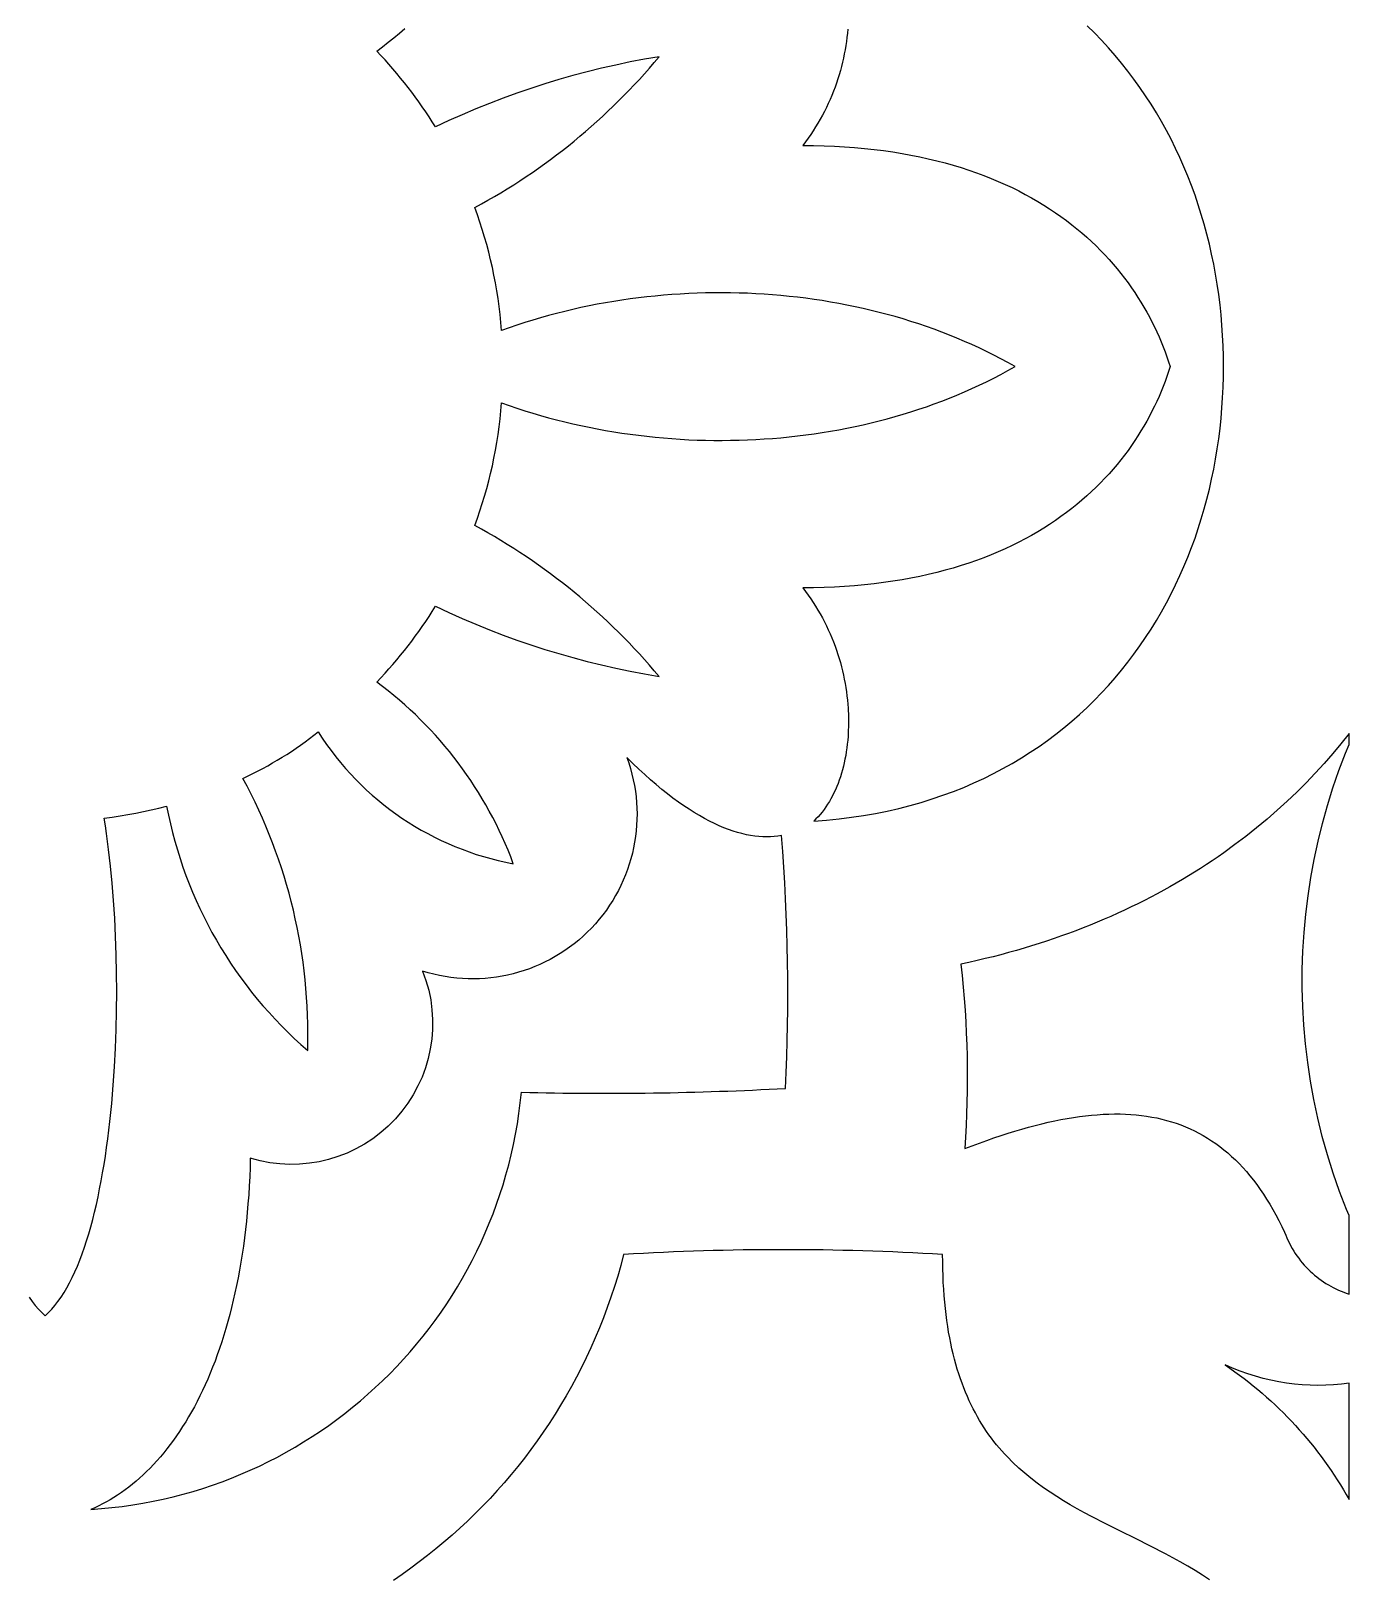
# Model space of a CAD drawing. Extents: x -4950 to -2150, y -1354 to 1346.
# Drawn here: x -2500.7 to -2349.8, y -1168.7 to -991.5 of the extents above; entities that cross this region are included whole.
import ezdxf

# ---------------------------------------------------------------- set-up
doc = ezdxf.new("R2010")
doc.units = 0
doc.layers.add('LAYER_1', color=18, linetype='CONTINUOUS')

msp = doc.modelspace()

# ---------------------------------------------------------------- linework, layer by layer
at = {"layer": 'LAYER_1'}
msp.add_lwpolyline([(-2407.22, -991.24), (-2407.27, -991.71), (-2407.32, -992.19), (-2407.38, -992.66), (-2407.46, -993.14), (-2407.54, -993.61), (-2407.63, -994.09), (-2407.73, -994.57), (-2407.84, -995.05), (-2407.95, -995.52), (-2408.08, -996), (-2408.22, -996.47), (-2408.37, -996.95), (-2408.53, -997.42), (-2408.69, -997.89), (-2408.87, -998.36), (-2409.06, -998.83), (-2409.25, -999.29), (-2409.46, -999.75), (-2409.67, -1000.21), (-2409.9, -1000.67), (-2410.14, -1001.12), (-2410.38, -1001.57), (-2410.64, -1002.01), (-2410.91, -1002.45), (-2411.18, -1002.88), (-2411.47, -1003.31), (-2411.77, -1003.73), (-2412.07, -1004.15), (-2412.39, -1004.56), (-2411.16, -1004.57), (-2409.95, -1004.6), (-2408.76, -1004.65), (-2407.59, -1004.71), (-2406.45, -1004.8), (-2405.32, -1004.9), (-2404.22, -1005.02), (-2403.13, -1005.16), (-2402.07, -1005.31), (-2401.02, -1005.48), (-2400, -1005.67), (-2398.99, -1005.87), (-2398.01, -1006.09), (-2397.04, -1006.32), (-2396.09, -1006.57), (-2395.17, -1006.83), (-2394.26, -1007.1), (-2393.37, -1007.39), (-2392.5, -1007.7), (-2391.65, -1008.01), (-2390.81, -1008.34), (-2390, -1008.68), (-2389.2, -1009.04), (-2388.42, -1009.4), (-2387.66, -1009.78), (-2386.92, -1010.17), (-2386.19, -1010.57), (-2385.48, -1010.98), (-2384.79, -1011.4), (-2384.12, -1011.83), (-2383.46, -1012.27), (-2382.82, -1012.71), (-2382.2, -1013.17), (-2381.59, -1013.64), (-2381, -1014.11), (-2380.43, -1014.59), (-2379.87, -1015.08), (-2379.33, -1015.58), (-2378.8, -1016.08), (-2378.29, -1016.59), (-2377.79, -1017.11), (-2377.31, -1017.63), (-2376.85, -1018.15), (-2376.4, -1018.69), (-2375.96, -1019.22), (-2375.54, -1019.76), (-2375.14, -1020.31), (-2374.75, -1020.86), (-2374.37, -1021.41), (-2374.01, -1021.97), (-2373.66, -1022.53), (-2373.32, -1023.09), (-2373, -1023.65), (-2372.69, -1024.21), (-2372.4, -1024.78), (-2372.12, -1025.35), (-2371.85, -1025.92), (-2371.59, -1026.49), (-2371.35, -1027.06), (-2371.12, -1027.62), (-2370.9, -1028.19), (-2370.7, -1028.76), (-2370.51, -1029.33), (-2370.33, -1029.89), (-2370.51, -1030.46), (-2370.7, -1031.02), (-2370.9, -1031.59), (-2371.12, -1032.16), (-2371.35, -1032.73), (-2371.59, -1033.3), (-2371.85, -1033.87), (-2372.12, -1034.44), (-2372.4, -1035), (-2372.69, -1035.57), (-2373, -1036.14), (-2373.32, -1036.7), (-2373.66, -1037.26), (-2374.01, -1037.82), (-2374.37, -1038.37), (-2374.75, -1038.93), (-2375.14, -1039.48), (-2375.54, -1040.02), (-2375.96, -1040.56), (-2376.4, -1041.1), (-2376.85, -1041.63), (-2377.31, -1042.16), (-2377.79, -1042.68), (-2378.29, -1043.2), (-2378.8, -1043.7), (-2379.33, -1044.21), (-2379.87, -1044.7), (-2380.43, -1045.19), (-2381, -1045.67), (-2381.59, -1046.15), (-2382.2, -1046.61), (-2382.82, -1047.07), (-2383.46, -1047.52), (-2384.12, -1047.96), (-2384.79, -1048.39), (-2385.48, -1048.81), (-2386.19, -1049.22), (-2386.92, -1049.62), (-2387.66, -1050), (-2388.42, -1050.38), (-2389.2, -1050.75), (-2390, -1051.1), (-2390.81, -1051.44), (-2391.65, -1051.77), (-2392.5, -1052.09), (-2393.37, -1052.39), (-2394.26, -1052.68), (-2395.17, -1052.96), (-2396.09, -1053.22), (-2397.04, -1053.47), (-2398.01, -1053.7), (-2398.99, -1053.92), (-2400, -1054.12), (-2401.02, -1054.3), (-2402.07, -1054.47), (-2403.13, -1054.63), (-2404.22, -1054.76), (-2405.32, -1054.88), (-2406.45, -1054.99), (-2407.59, -1055.07), (-2408.76, -1055.14), (-2409.95, -1055.18), (-2411.16, -1055.21), (-2412.39, -1055.22), (-2412.07, -1055.63), (-2411.77, -1056.05), (-2411.47, -1056.48), (-2411.18, -1056.9), (-2410.91, -1057.34), (-2410.64, -1057.78), (-2410.38, -1058.22), (-2410.14, -1058.67), (-2409.9, -1059.12), (-2409.67, -1059.57), (-2409.46, -1060.03), (-2409.25, -1060.49), (-2409.06, -1060.96), (-2408.87, -1061.42), (-2408.69, -1061.89), (-2408.53, -1062.36), (-2408.37, -1062.84), (-2408.22, -1063.31), (-2408.08, -1063.79), (-2407.95, -1064.26), (-2407.84, -1064.74), (-2407.73, -1065.22), (-2407.63, -1065.69), (-2407.54, -1066.17), (-2407.46, -1066.65), (-2407.38, -1067.12), (-2407.32, -1067.6), (-2407.27, -1068.07), (-2407.19, -1069.01), (-2407.15, -1069.95), (-2407.14, -1070.87), (-2407.17, -1071.78), (-2407.2, -1072.23), (-2407.23, -1072.68), (-2407.28, -1073.12), (-2407.33, -1073.56), (-2407.4, -1073.99), (-2407.47, -1074.41), (-2407.55, -1074.83), (-2407.64, -1075.25), (-2407.73, -1075.66), (-2407.84, -1076.06), (-2407.95, -1076.46), (-2408.07, -1076.85), (-2408.2, -1077.23), (-2408.34, -1077.61), (-2408.49, -1077.98), (-2408.64, -1078.34), (-2408.81, -1078.69), (-2408.98, -1079.03), (-2409.16, -1079.37), (-2409.34, -1079.69), (-2409.54, -1080.01), (-2409.74, -1080.31), (-2409.95, -1080.61), (-2410.17, -1080.9), (-2410.39, -1081.17), (-2410.63, -1081.44), (-2410.87, -1081.69), (-2411.12, -1081.94), (-2409.66, -1081.82), (-2408.23, -1081.68), (-2406.81, -1081.5), (-2405.43, -1081.29), (-2404.06, -1081.05), (-2402.72, -1080.78), (-2401.4, -1080.48), (-2400.1, -1080.15), (-2398.83, -1079.79), (-2397.58, -1079.4), (-2396.35, -1078.98), (-2395.14, -1078.54), (-2393.96, -1078.07), (-2392.8, -1077.57), (-2391.67, -1077.04), (-2390.55, -1076.5), (-2389.46, -1075.92), (-2388.4, -1075.32), (-2387.35, -1074.7), (-2386.33, -1074.05), (-2385.33, -1073.38), (-2384.36, -1072.69), (-2383.41, -1071.98), (-2382.48, -1071.24), (-2381.57, -1070.48), (-2380.69, -1069.71), (-2379.83, -1068.91), (-2378.99, -1068.09), (-2378.18, -1067.26), (-2377.39, -1066.4), (-2376.62, -1065.53), (-2375.88, -1064.64), (-2375.16, -1063.73), (-2374.46, -1062.81), (-2373.78, -1061.87), (-2373.13, -1060.91), (-2372.5, -1059.94), (-2371.89, -1058.96), (-2371.31, -1057.96), (-2370.75, -1056.95), (-2370.21, -1055.92), (-2369.7, -1054.88), (-2369.21, -1053.83), (-2368.74, -1052.77), (-2368.3, -1051.7), (-2367.87, -1050.62), (-2367.47, -1049.52), (-2367.1, -1048.42), (-2366.75, -1047.31), (-2366.42, -1046.19), (-2366.11, -1045.06), (-2365.83, -1043.92), (-2365.57, -1042.78), (-2365.33, -1041.63), (-2365.11, -1040.48), (-2364.92, -1039.32), (-2364.76, -1038.15), (-2364.61, -1036.98), (-2364.49, -1035.81), (-2364.39, -1034.63), (-2364.31, -1033.45), (-2364.26, -1032.26), (-2364.23, -1031.08), (-2364.23, -1029.89), (-2364.23, -1028.71), (-2364.26, -1027.52), (-2364.31, -1026.34), (-2364.39, -1025.16), (-2364.49, -1023.98), (-2364.61, -1022.8), (-2364.76, -1021.63), (-2364.92, -1020.47), (-2365.11, -1019.31), (-2365.33, -1018.15), (-2365.57, -1017), (-2365.83, -1015.86), (-2366.11, -1014.72), (-2366.42, -1013.6), (-2366.75, -1012.48), (-2367.1, -1011.36), (-2367.47, -1010.26), (-2367.87, -1009.17), (-2368.3, -1008.09), (-2368.74, -1007.01), (-2369.21, -1005.95), (-2369.7, -1004.9), (-2370.21, -1003.86), (-2370.75, -1002.84), (-2371.31, -1001.83), (-2371.89, -1000.83), (-2372.5, -999.84), (-2373.13, -998.87), (-2373.78, -997.92), (-2374.46, -996.98), (-2375.16, -996.05), (-2375.88, -995.15), (-2376.62, -994.26), (-2377.39, -993.38), (-2378.18, -992.53), (-2378.99, -991.69), (-2379.83, -990.88)], dxfattribs=at)
for points in [[(-2500.95, -1136.45), (-2500.61, -1136.94), (-2500.25, -1137.4), (-2499.89, -1137.82), (-2499.51, -1138.21), (-2499.13, -1138.57), (-2498.74, -1138.21), (-2498.37, -1137.82), (-2498, -1137.4), (-2497.65, -1136.94), (-2497.3, -1136.45), (-2496.96, -1135.93), (-2496.64, -1135.38), (-2496.32, -1134.79), (-2496.02, -1134.19), (-2495.72, -1133.55), (-2495.43, -1132.89), (-2495.15, -1132.2), (-2494.88, -1131.48), (-2494.63, -1130.74), (-2494.38, -1129.98), (-2494.13, -1129.2), (-2493.9, -1128.39), (-2493.68, -1127.56), (-2493.47, -1126.72), (-2493.26, -1125.85), (-2493.07, -1124.96), (-2492.88, -1124.06), (-2492.7, -1123.14), (-2492.54, -1122.21), (-2492.38, -1121.26), (-2492.22, -1120.3), (-2492.08, -1119.32), (-2491.95, -1118.33), (-2491.82, -1117.33), (-2491.71, -1116.32), (-2491.6, -1115.3), (-2491.5, -1114.27), (-2491.32, -1112.18), (-2491.18, -1110.07), (-2491.07, -1107.94), (-2490.99, -1105.8), (-2490.94, -1103.65), (-2490.93, -1101.5), (-2490.94, -1099.36), (-2490.99, -1097.24), (-2491.06, -1095.14), (-2491.16, -1093.06), (-2491.3, -1091.02), (-2491.46, -1089.03), (-2491.64, -1087.08), (-2491.86, -1085.18), (-2492.1, -1083.35), (-2492.23, -1082.46), (-2492.37, -1081.59), (-2491.46, -1081.47), (-2490.55, -1081.34), (-2489.65, -1081.19), (-2488.75, -1081.03), (-2487.86, -1080.85), (-2486.97, -1080.66), (-2486.09, -1080.45), (-2485.21, -1080.23), (-2485.01, -1081.24), (-2484.78, -1082.25), (-2484.54, -1083.25), (-2484.27, -1084.25), (-2483.98, -1085.24), (-2483.68, -1086.22), (-2483.35, -1087.2), (-2483, -1088.16), (-2482.63, -1089.12), (-2482.24, -1090.07), (-2481.84, -1091.01), (-2481.41, -1091.94), (-2480.97, -1092.87), (-2480.5, -1093.78), (-2480.02, -1094.68), (-2479.51, -1095.57), (-2478.99, -1096.46), (-2478.45, -1097.33), (-2477.9, -1098.19), (-2477.32, -1099.04), (-2476.73, -1099.87), (-2476.11, -1100.7), (-2475.49, -1101.51), (-2474.84, -1102.31), (-2474.18, -1103.1), (-2473.49, -1103.87), (-2472.8, -1104.63), (-2472.08, -1105.37), (-2471.35, -1106.11), (-2470.6, -1106.82), (-2469.84, -1107.53), (-2469.06, -1108.21), (-2469.04, -1107.2), (-2469.03, -1106.18), (-2469.04, -1105.16), (-2469.07, -1104.15), (-2469.12, -1103.13), (-2469.18, -1102.12), (-2469.26, -1101.11), (-2469.35, -1100.1), (-2469.47, -1099.09), (-2469.59, -1098.09), (-2469.74, -1097.09), (-2469.9, -1096.09), (-2470.08, -1095.1), (-2470.27, -1094.1), (-2470.48, -1093.12), (-2470.7, -1092.13), (-2470.95, -1091.15), (-2471.2, -1090.17), (-2471.48, -1089.2), (-2471.77, -1088.23), (-2472.07, -1087.27), (-2472.4, -1086.31), (-2472.73, -1085.36), (-2473.09, -1084.41), (-2473.46, -1083.47), (-2473.84, -1082.53), (-2474.24, -1081.6), (-2474.66, -1080.67), (-2475.09, -1079.76), (-2475.54, -1078.84), (-2476, -1077.94), (-2476.48, -1077.04), (-2475.33, -1076.48), (-2474.2, -1075.9), (-2473.64, -1075.59), (-2473.09, -1075.28), (-2472.54, -1074.96), (-2472, -1074.63), (-2471.46, -1074.29), (-2470.93, -1073.95), (-2470.4, -1073.6), (-2469.88, -1073.24), (-2469.37, -1072.87), (-2468.86, -1072.49), (-2468.36, -1072.1), (-2467.87, -1071.7, 0.209037), (-2445.52, -1086.81), (-2445.81, -1086.04), (-2446.12, -1085.27), (-2446.45, -1084.51), (-2446.79, -1083.75), (-2447.14, -1083), (-2447.5, -1082.26), (-2447.88, -1081.53), (-2448.27, -1080.8), (-2448.67, -1080.08), (-2449.08, -1079.37), (-2449.51, -1078.67), (-2449.95, -1077.97), (-2450.4, -1077.28), (-2450.87, -1076.61), (-2451.34, -1075.94), (-2451.83, -1075.27), (-2452.33, -1074.62), (-2452.84, -1073.98), (-2453.36, -1073.34), (-2453.9, -1072.72), (-2454.44, -1072.11), (-2455, -1071.5), (-2455.57, -1070.9), (-2456.15, -1070.32), (-2456.73, -1069.74), (-2457.33, -1069.18), (-2457.94, -1068.62), (-2458.57, -1068.08), (-2459.2, -1067.55), (-2459.84, -1067.02), (-2460.49, -1066.51), (-2461.15, -1066.01), (-2460.68, -1065.52), (-2460.21, -1065.01), (-2459.76, -1064.5), (-2459.3, -1063.99), (-2458.86, -1063.46), (-2458.42, -1062.94), (-2457.99, -1062.4), (-2457.57, -1061.86), (-2457.15, -1061.32), (-2456.74, -1060.76), (-2456.34, -1060.21), (-2455.94, -1059.64), (-2455.55, -1059.08), (-2455.17, -1058.5), (-2454.8, -1057.92), (-2454.43, -1057.34), (-2452.9, -1058.05), (-2451.37, -1058.74), (-2449.82, -1059.4), (-2448.26, -1060.03), (-2446.69, -1060.63), (-2445.11, -1061.2), (-2443.52, -1061.75), (-2441.92, -1062.27), (-2440.31, -1062.76), (-2438.69, -1063.22), (-2437.07, -1063.65), (-2435.43, -1064.05), (-2433.79, -1064.43), (-2432.14, -1064.77), (-2430.49, -1065.09), (-2428.83, -1065.38), (-2429.38, -1064.72), (-2429.94, -1064.07), (-2430.51, -1063.42), (-2431.09, -1062.79), (-2431.67, -1062.16), (-2432.26, -1061.54), (-2432.86, -1060.92), (-2433.46, -1060.31), (-2434.08, -1059.71), (-2434.7, -1059.12), (-2435.32, -1058.54), (-2435.95, -1057.96), (-2436.59, -1057.39), (-2437.24, -1056.83), (-2437.89, -1056.27), (-2438.55, -1055.73), (-2439.22, -1055.19), (-2439.89, -1054.66), (-2440.57, -1054.14), (-2441.25, -1053.62), (-2441.94, -1053.11), (-2442.64, -1052.62), (-2443.34, -1052.13), (-2444.05, -1051.65), (-2444.76, -1051.17), (-2445.48, -1050.71), (-2446.21, -1050.25), (-2446.94, -1049.8), (-2447.68, -1049.36), (-2448.42, -1048.93), (-2449.17, -1048.51), (-2449.92, -1048.1), (-2449.62, -1047.26), (-2449.34, -1046.42), (-2449.07, -1045.57), (-2448.81, -1044.72), (-2448.56, -1043.86), (-2448.34, -1042.99), (-2448.12, -1042.12), (-2447.92, -1041.25), (-2447.74, -1040.36), (-2447.57, -1039.47), (-2447.41, -1038.58), (-2447.27, -1037.68), (-2447.15, -1036.78), (-2447.04, -1035.87), (-2446.95, -1034.95), (-2446.88, -1034.04), (-2445.99, -1034.35), (-2445.1, -1034.65), (-2444.2, -1034.94), (-2443.3, -1035.22), (-2442.39, -1035.49), (-2441.48, -1035.74), (-2440.56, -1035.99), (-2439.64, -1036.22), (-2438.71, -1036.44), (-2437.78, -1036.64), (-2436.85, -1036.84), (-2435.91, -1037.02), (-2434.97, -1037.19), (-2434.03, -1037.35), (-2433.08, -1037.5), (-2432.13, -1037.64), (-2431.18, -1037.76), (-2430.23, -1037.87), (-2429.28, -1037.97), (-2428.32, -1038.06), (-2427.36, -1038.14), (-2426.4, -1038.2), (-2425.44, -1038.26), (-2424.48, -1038.3), (-2423.52, -1038.32), (-2422.56, -1038.34), (-2421.6, -1038.34), (-2420.64, -1038.33), (-2419.68, -1038.31), (-2418.72, -1038.28), (-2417.76, -1038.24), (-2416.8, -1038.18), (-2415.85, -1038.11), (-2414.89, -1038.03), (-2413.94, -1037.94), (-2412.99, -1037.83), (-2412.04, -1037.72), (-2411.09, -1037.59), (-2410.15, -1037.44), (-2409.21, -1037.29), (-2408.27, -1037.12), (-2407.33, -1036.94), (-2406.4, -1036.75), (-2405.47, -1036.55), (-2404.55, -1036.33), (-2403.63, -1036.11), (-2402.72, -1035.87), (-2401.81, -1035.61), (-2400.9, -1035.35), (-2400.01, -1035.07), (-2399.11, -1034.78), (-2398.22, -1034.48), (-2397.34, -1034.17), (-2396.46, -1033.84), (-2395.59, -1033.5), (-2394.73, -1033.15), (-2393.87, -1032.79), (-2393.02, -1032.41), (-2392.18, -1032.02), (-2391.35, -1031.62), (-2390.52, -1031.21), (-2389.7, -1030.78), (-2388.89, -1030.34), (-2388.08, -1029.89), (-2388.89, -1029.44), (-2389.7, -1029), (-2390.52, -1028.58), (-2391.35, -1028.16), (-2392.18, -1027.76), (-2393.02, -1027.37), (-2393.87, -1027), (-2394.73, -1026.63), (-2395.59, -1026.28), (-2396.46, -1025.94), (-2397.34, -1025.62), (-2398.22, -1025.3), (-2399.11, -1025), (-2400.01, -1024.71), (-2400.9, -1024.43), (-2401.81, -1024.17), (-2402.72, -1023.92), (-2403.63, -1023.68), (-2404.55, -1023.45), (-2405.47, -1023.23), (-2406.4, -1023.03), (-2407.33, -1022.84), (-2408.27, -1022.66), (-2409.21, -1022.5), (-2410.15, -1022.34), (-2411.09, -1022.2), (-2412.04, -1022.07), (-2412.99, -1021.95), (-2413.94, -1021.85), (-2414.89, -1021.75), (-2415.85, -1021.67), (-2416.8, -1021.6), (-2417.76, -1021.55), (-2418.72, -1021.5), (-2419.68, -1021.47), (-2420.64, -1021.45), (-2421.6, -1021.44), (-2422.56, -1021.45), (-2423.52, -1021.46), (-2424.48, -1021.49), (-2425.44, -1021.53), (-2426.4, -1021.58), (-2427.36, -1021.65), (-2428.32, -1021.72), (-2429.28, -1021.81), (-2430.23, -1021.91), (-2431.18, -1022.02), (-2432.13, -1022.15), (-2433.08, -1022.28), (-2434.03, -1022.43), (-2434.97, -1022.59), (-2435.91, -1022.76), (-2436.85, -1022.95), (-2437.78, -1023.14), (-2438.71, -1023.35), (-2439.64, -1023.57), (-2440.56, -1023.8), (-2441.48, -1024.04), (-2442.39, -1024.3), (-2443.3, -1024.56), (-2444.2, -1024.84), (-2445.1, -1025.13), (-2445.99, -1025.44), (-2446.88, -1025.75), (-2446.95, -1024.83), (-2447.04, -1023.92), (-2447.15, -1023.01), (-2447.27, -1022.1), (-2447.41, -1021.21), (-2447.57, -1020.31), (-2447.74, -1019.42), (-2447.92, -1018.54), (-2448.12, -1017.66), (-2448.34, -1016.79), (-2448.56, -1015.92), (-2448.81, -1015.06), (-2449.07, -1014.21), (-2449.34, -1013.36), (-2449.62, -1012.52), (-2449.92, -1011.69), (-2449.17, -1011.27), (-2448.42, -1010.85), (-2447.68, -1010.42), (-2446.94, -1009.98), (-2446.21, -1009.53), (-2445.48, -1009.08), (-2444.76, -1008.61), (-2444.05, -1008.14), (-2443.34, -1007.66), (-2442.64, -1007.17), (-2441.94, -1006.67), (-2441.25, -1006.16), (-2440.57, -1005.65), (-2439.89, -1005.13), (-2439.22, -1004.6), (-2438.55, -1004.06), (-2437.89, -1003.51), (-2437.24, -1002.96), (-2436.59, -1002.39), (-2435.95, -1001.83), (-2435.32, -1001.25), (-2434.7, -1000.66), (-2434.08, -1000.07), (-2433.46, -999.47), (-2432.86, -998.86), (-2432.26, -998.25), (-2431.67, -997.63), (-2431.09, -997), (-2430.51, -996.36), (-2429.94, -995.72), (-2429.38, -995.07), (-2428.83, -994.41), (-2430.49, -994.7), (-2432.14, -995.01), (-2433.79, -995.36), (-2435.43, -995.73), (-2437.07, -996.14), (-2438.69, -996.57), (-2440.31, -997.03), (-2441.92, -997.52), (-2443.52, -998.04), (-2445.11, -998.58), (-2446.69, -999.16), (-2448.26, -999.76), (-2449.82, -1000.39), (-2451.37, -1001.05), (-2452.9, -1001.73), (-2454.43, -1002.44), (-2454.8, -1001.86), (-2455.17, -1001.28), (-2455.55, -1000.71), (-2455.94, -1000.14), (-2456.34, -999.58), (-2456.74, -999.02), (-2457.15, -998.47), (-2457.57, -997.92), (-2457.99, -997.38), (-2458.42, -996.85), (-2458.86, -996.32), (-2459.3, -995.8), (-2459.76, -995.28), (-2460.21, -994.77), (-2460.68, -994.27), (-2461.15, -993.77), (-2460.49, -993.27), (-2459.84, -992.76), (-2459.2, -992.24), (-2458.57, -991.7), (-2457.94, -991.16)], [(-2365.8, -1168.82), (-2366.63, -1168.28), (-2367.47, -1167.76), (-2368.31, -1167.26), (-2369.16, -1166.77), (-2370.01, -1166.3), (-2370.87, -1165.84), (-2372.58, -1164.96), (-2374.29, -1164.1), (-2375.99, -1163.26), (-2377.67, -1162.42), (-2379.33, -1161.56), (-2380.14, -1161.13), (-2380.95, -1160.68), (-2381.75, -1160.23), (-2382.53, -1159.76), (-2383.31, -1159.28), (-2384.07, -1158.78), (-2384.82, -1158.27), (-2385.55, -1157.74), (-2386.27, -1157.19), (-2386.97, -1156.61), (-2387.65, -1156.01), (-2388.32, -1155.39), (-2388.96, -1154.74), (-2389.28, -1154.4), (-2389.59, -1154.06), (-2389.89, -1153.7), (-2390.19, -1153.34), (-2390.49, -1152.97), (-2390.78, -1152.6), (-2391.06, -1152.21), (-2391.33, -1151.82), (-2391.6, -1151.41), (-2391.87, -1151), (-2392.13, -1150.58), (-2392.38, -1150.15), (-2392.62, -1149.7), (-2392.86, -1149.25), (-2393.09, -1148.79), (-2393.32, -1148.32), (-2393.53, -1147.83), (-2393.75, -1147.34), (-2393.95, -1146.83), (-2394.14, -1146.31), (-2394.33, -1145.78), (-2394.51, -1145.24), (-2394.69, -1144.69), (-2394.85, -1144.12), (-2395.01, -1143.54), (-2395.16, -1142.95), (-2395.3, -1142.35), (-2395.44, -1141.73), (-2395.56, -1141.1), (-2395.68, -1140.45), (-2395.78, -1139.8), (-2395.88, -1139.12), (-2395.97, -1138.44), (-2396.05, -1137.74), (-2396.13, -1137.02), (-2396.19, -1136.29), (-2396.24, -1135.54), (-2396.29, -1134.78), (-2396.32, -1134), (-2396.35, -1133.21), (-2396.36, -1132.4), (-2396.37, -1131.57, 0.030769), (-2432.89, -1131.57), (-2433.22, -1132.81), (-2433.57, -1134.03), (-2433.94, -1135.24), (-2434.34, -1136.44), (-2434.76, -1137.63), (-2435.2, -1138.81), (-2435.66, -1139.97), (-2436.14, -1141.12), (-2436.64, -1142.26), (-2437.17, -1143.39), (-2437.71, -1144.5), (-2438.28, -1145.6), (-2438.87, -1146.69), (-2439.47, -1147.76), (-2440.1, -1148.82), (-2440.74, -1149.86), (-2441.41, -1150.9), (-2442.09, -1151.91), (-2442.79, -1152.91), (-2443.51, -1153.9), (-2444.24, -1154.87), (-2445, -1155.83), (-2445.77, -1156.77), (-2446.56, -1157.7), (-2447.37, -1158.6), (-2448.19, -1159.5), (-2449.03, -1160.37), (-2449.88, -1161.23), (-2450.75, -1162.08), (-2451.64, -1162.9), (-2452.54, -1163.71), (-2453.46, -1164.51), (-2454.39, -1165.28), (-2455.33, -1166.04), (-2456.29, -1166.77), (-2457.27, -1167.49), (-2458.25, -1168.2), (-2459.25, -1168.88)]]:
    msp.add_lwpolyline(points, format="xyb", dxfattribs=at)
for points in [[(-2349.84, -1127.1), (-2350.13, -1126.41), (-2350.92, -1124.34), (-2351.65, -1122.25), (-2352.31, -1120.16), (-2352.9, -1118.05), (-2353.42, -1115.94), (-2353.87, -1113.82), (-2354.26, -1111.7), (-2354.57, -1109.57), (-2354.83, -1107.44), (-2355.01, -1105.31), (-2355.14, -1103.18), (-2355.19, -1101.05), (-2355.19, -1098.93), (-2355.12, -1096.81), (-2354.98, -1094.69), (-2354.78, -1092.58), (-2354.52, -1090.48), (-2354.2, -1088.39), (-2353.82, -1086.32), (-2353.37, -1084.25), (-2352.87, -1082.2), (-2352.3, -1080.16), (-2351.68, -1078.14), (-2350.99, -1076.14), (-2350.25, -1074.15), (-2349.84, -1073.15), (-2349.84, -1071.91), (-2350.76, -1073.07), (-2351.71, -1074.21), (-2352.7, -1075.34), (-2353.71, -1076.45), (-2354.75, -1077.54), (-2355.83, -1078.61), (-2356.93, -1079.67), (-2358.06, -1080.7), (-2359.23, -1081.71), (-2360.42, -1082.71), (-2361.65, -1083.68), (-2362.9, -1084.63), (-2364.19, -1085.56), (-2364.84, -1086.02), (-2365.5, -1086.47), (-2366.17, -1086.91), (-2366.85, -1087.35), (-2367.53, -1087.79), (-2368.22, -1088.21), (-2368.92, -1088.63), (-2369.63, -1089.05), (-2370.34, -1089.46), (-2371.06, -1089.86), (-2371.79, -1090.25), (-2372.52, -1090.64), (-2373.27, -1091.03), (-2374.02, -1091.4), (-2374.78, -1091.77), (-2375.54, -1092.14), (-2376.32, -1092.49), (-2377.1, -1092.84), (-2377.89, -1093.18), (-2378.68, -1093.52), (-2379.48, -1093.85), (-2380.29, -1094.17), (-2381.11, -1094.49), (-2381.94, -1094.79), (-2382.77, -1095.09), (-2383.61, -1095.39), (-2384.46, -1095.67), (-2385.31, -1095.95), (-2386.18, -1096.22), (-2387.05, -1096.48), (-2387.92, -1096.74), (-2388.81, -1096.99), (-2389.7, -1097.23), (-2390.6, -1097.46), (-2391.51, -1097.68), (-2392.42, -1097.9), (-2393.35, -1098.11), (-2394.27, -1098.31, -0.045249), (-2393.83, -1119.44), (-2392.98, -1119.11), (-2392.14, -1118.8), (-2391.31, -1118.5), (-2390.49, -1118.21), (-2389.68, -1117.94), (-2388.88, -1117.68), (-2388.09, -1117.43), (-2387.31, -1117.2), (-2386.54, -1116.99), (-2385.78, -1116.78), (-2385.02, -1116.6), (-2384.28, -1116.42), (-2383.54, -1116.26), (-2382.82, -1116.12), (-2382.1, -1115.99), (-2381.4, -1115.87), (-2380.7, -1115.77), (-2380.01, -1115.68), (-2379.33, -1115.61), (-2378.66, -1115.55), (-2378, -1115.51), (-2377.34, -1115.48), (-2376.7, -1115.47), (-2376.06, -1115.47), (-2375.43, -1115.49), (-2374.82, -1115.52), (-2374.21, -1115.57), (-2373.6, -1115.64), (-2373.01, -1115.72), (-2372.43, -1115.82), (-2371.85, -1115.93), (-2371.28, -1116.06), (-2370.72, -1116.2), (-2370.17, -1116.36), (-2369.63, -1116.54), (-2369.09, -1116.73), (-2368.56, -1116.94), (-2368.04, -1117.16), (-2367.53, -1117.4), (-2367.03, -1117.66), (-2366.53, -1117.93), (-2366.05, -1118.23), (-2365.57, -1118.53), (-2365.1, -1118.86), (-2364.63, -1119.2), (-2364.17, -1119.56), (-2363.73, -1119.93), (-2363.28, -1120.33), (-2362.85, -1120.74), (-2362.42, -1121.16), (-2362, -1121.61), (-2361.59, -1122.07), (-2361.19, -1122.55), (-2360.79, -1123.05), (-2360.4, -1123.56), (-2360.02, -1124.1), (-2359.64, -1124.65), (-2359.27, -1125.22), (-2358.91, -1125.8), (-2358.56, -1126.41), (-2358.21, -1127.03), (-2357.87, -1127.68), (-2357.54, -1128.34), (-2357.21, -1129.01), (-2357.09, -1129.34), (-2356.95, -1129.66), (-2356.81, -1129.98), (-2356.66, -1130.28), (-2356.51, -1130.59), (-2356.34, -1130.88), (-2356.17, -1131.17), (-2355.99, -1131.46), (-2355.8, -1131.73), (-2355.6, -1132), (-2355.4, -1132.27), (-2355.19, -1132.52), (-2354.97, -1132.77), (-2354.75, -1133.02), (-2354.52, -1133.25), (-2354.29, -1133.48), (-2354.04, -1133.7), (-2353.8, -1133.91), (-2353.54, -1134.12), (-2353.29, -1134.32), (-2353.02, -1134.51), (-2352.76, -1134.69), (-2352.48, -1134.87), (-2352.2, -1135.04), (-2351.92, -1135.2), (-2351.64, -1135.35), (-2351.35, -1135.5), (-2351.05, -1135.63), (-2350.75, -1135.76), (-2350.45, -1135.88), (-2350.15, -1135.99), (-2349.84, -1136.09)], [(-2493.88, -1160.75), (-2492.68, -1160.66), (-2491.48, -1160.55), (-2490.29, -1160.4), (-2489.1, -1160.23), (-2487.93, -1160.04), (-2486.76, -1159.82), (-2485.61, -1159.57), (-2484.46, -1159.3), (-2483.32, -1159.01), (-2482.19, -1158.69), (-2481.07, -1158.34), (-2479.96, -1157.97), (-2478.87, -1157.58), (-2477.78, -1157.16), (-2476.71, -1156.73), (-2475.64, -1156.26), (-2474.59, -1155.78), (-2473.55, -1155.27), (-2472.53, -1154.75), (-2471.51, -1154.2), (-2470.51, -1153.62), (-2469.53, -1153.03), (-2468.56, -1152.42), (-2467.6, -1151.78), (-2466.65, -1151.13), (-2465.73, -1150.46), (-2464.81, -1149.76), (-2463.92, -1149.05), (-2463.03, -1148.32), (-2462.17, -1147.57), (-2461.32, -1146.8), (-2460.49, -1146.01), (-2459.67, -1145.21), (-2458.87, -1144.39), (-2458.09, -1143.55), (-2457.33, -1142.69), (-2456.59, -1141.82), (-2455.86, -1140.93), (-2455.15, -1140.02), (-2454.47, -1139.1), (-2453.8, -1138.16), (-2453.15, -1137.21), (-2452.52, -1136.24), (-2451.92, -1135.26), (-2451.33, -1134.26), (-2450.77, -1133.25), (-2450.23, -1132.23), (-2449.7, -1131.19), (-2449.21, -1130.14), (-2448.73, -1129.07), (-2448.27, -1127.99), (-2447.84, -1126.91), (-2447.44, -1125.8), (-2447.05, -1124.69), (-2446.69, -1123.57), (-2446.36, -1122.43), (-2446.05, -1121.28), (-2445.76, -1120.13), (-2445.5, -1118.96), (-2445.27, -1117.78), (-2445.06, -1116.6), (-2444.88, -1115.4), (-2444.72, -1114.19), (-2444.59, -1112.98, 0.020022), (-2414.35, -1112.54), (-2414.27, -1110.73), (-2414.21, -1108.92), (-2414.16, -1107.11), (-2414.13, -1105.3), (-2414.11, -1103.49), (-2414.1, -1101.68), (-2414.11, -1099.87), (-2414.13, -1098.06), (-2414.17, -1096.25), (-2414.22, -1094.44), (-2414.28, -1092.63), (-2414.36, -1090.83), (-2414.45, -1089.02), (-2414.56, -1087.21), (-2414.68, -1085.4), (-2414.82, -1083.6), (-2415.23, -1083.66), (-2415.64, -1083.71), (-2416.07, -1083.74), (-2416.51, -1083.75), (-2416.96, -1083.74), (-2417.41, -1083.7), (-2417.88, -1083.65), (-2418.36, -1083.58), (-2418.84, -1083.49), (-2419.34, -1083.37), (-2419.84, -1083.23), (-2420.36, -1083.07), (-2420.88, -1082.89), (-2421.41, -1082.69), (-2421.95, -1082.46), (-2422.5, -1082.21), (-2423.06, -1081.93), (-2423.63, -1081.63), (-2424.21, -1081.3), (-2424.8, -1080.95), (-2425.39, -1080.58), (-2426, -1080.18), (-2426.61, -1079.75), (-2427.24, -1079.29), (-2427.87, -1078.81), (-2428.51, -1078.3), (-2429.16, -1077.76), (-2429.81, -1077.2), (-2430.48, -1076.6), (-2431.16, -1075.98), (-2431.84, -1075.33), (-2432.53, -1074.64, -0.625155), (-2455.91, -1099.1, -0.629642), (-2475.63, -1120.54), (-2475.66, -1121.61), (-2475.7, -1122.66), (-2475.76, -1123.71), (-2475.82, -1124.73), (-2475.9, -1125.75), (-2475.99, -1126.75), (-2476.08, -1127.73), (-2476.19, -1128.7), (-2476.31, -1129.66), (-2476.43, -1130.6), (-2476.57, -1131.53), (-2476.72, -1132.44), (-2476.87, -1133.34), (-2477.04, -1134.23), (-2477.21, -1135.1), (-2477.39, -1135.95), (-2477.58, -1136.8), (-2477.78, -1137.63), (-2477.99, -1138.44), (-2478.21, -1139.24), (-2478.43, -1140.03), (-2478.66, -1140.8), (-2478.91, -1141.56), (-2479.15, -1142.31), (-2479.41, -1143.04), (-2479.67, -1143.76), (-2479.95, -1144.46), (-2480.22, -1145.15), (-2480.51, -1145.82), (-2480.8, -1146.48), (-2481.1, -1147.13), (-2481.41, -1147.76), (-2481.72, -1148.38), (-2482.04, -1148.99), (-2482.37, -1149.58), (-2482.7, -1150.16), (-2483.03, -1150.72), (-2483.38, -1151.27), (-2483.73, -1151.81), (-2484.08, -1152.33), (-2484.44, -1152.84), (-2484.81, -1153.33), (-2485.18, -1153.82), (-2485.55, -1154.28), (-2485.93, -1154.74), (-2486.32, -1155.18), (-2486.7, -1155.6), (-2487.1, -1156.01), (-2487.5, -1156.41), (-2487.9, -1156.8), (-2488.3, -1157.17), (-2488.71, -1157.53), (-2489.13, -1157.87), (-2489.54, -1158.2), (-2489.97, -1158.52), (-2490.39, -1158.82), (-2490.82, -1159.11), (-2491.25, -1159.38), (-2491.68, -1159.64), (-2492.11, -1159.89), (-2492.55, -1160.13), (-2492.99, -1160.35), (-2493.44, -1160.56)]]:
    msp.add_lwpolyline(points, format="xyb", close=True, dxfattribs=at)
msp.add_lwpolyline([(-2364.04, -1144.21), (-2363.48, -1144.59), (-2362.93, -1144.98), (-2362.39, -1145.37), (-2361.85, -1145.77), (-2361.33, -1146.18), (-2360.8, -1146.6), (-2360.29, -1147.02), (-2359.78, -1147.45), (-2359.28, -1147.89), (-2358.78, -1148.33), (-2358.3, -1148.79), (-2357.82, -1149.24), (-2357.35, -1149.71), (-2356.88, -1150.18), (-2356.43, -1150.65), (-2355.98, -1151.14), (-2355.53, -1151.63), (-2355.1, -1152.12), (-2354.67, -1152.62), (-2354.25, -1153.13), (-2353.84, -1153.64), (-2353.44, -1154.16), (-2353.04, -1154.69), (-2352.65, -1155.21), (-2352.27, -1155.75), (-2351.9, -1156.29), (-2351.54, -1156.83), (-2351.18, -1157.38), (-2350.83, -1157.94), (-2350.49, -1158.5), (-2350.16, -1159.06), (-2349.84, -1159.63), (-2349.84, -1146.29), (-2350.72, -1146.4), (-2351.61, -1146.48), (-2352.51, -1146.53), (-2353.4, -1146.55), (-2354.3, -1146.53), (-2355.2, -1146.48), (-2356.1, -1146.4), (-2357, -1146.28), (-2357.89, -1146.14), (-2358.79, -1145.96), (-2359.68, -1145.75), (-2360.56, -1145.5), (-2361.44, -1145.23), (-2362.32, -1144.92), (-2363.18, -1144.58)], close=True, dxfattribs=at)

doc.saveas('drawing.dxf')
